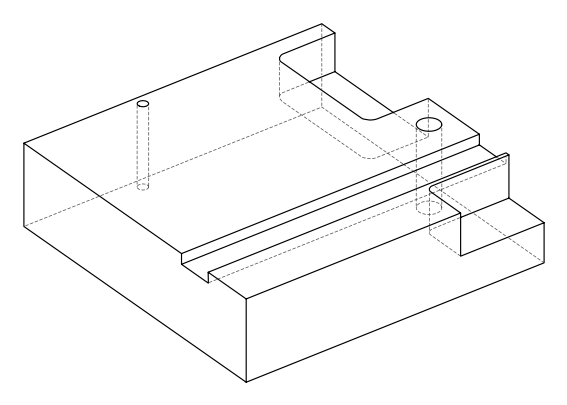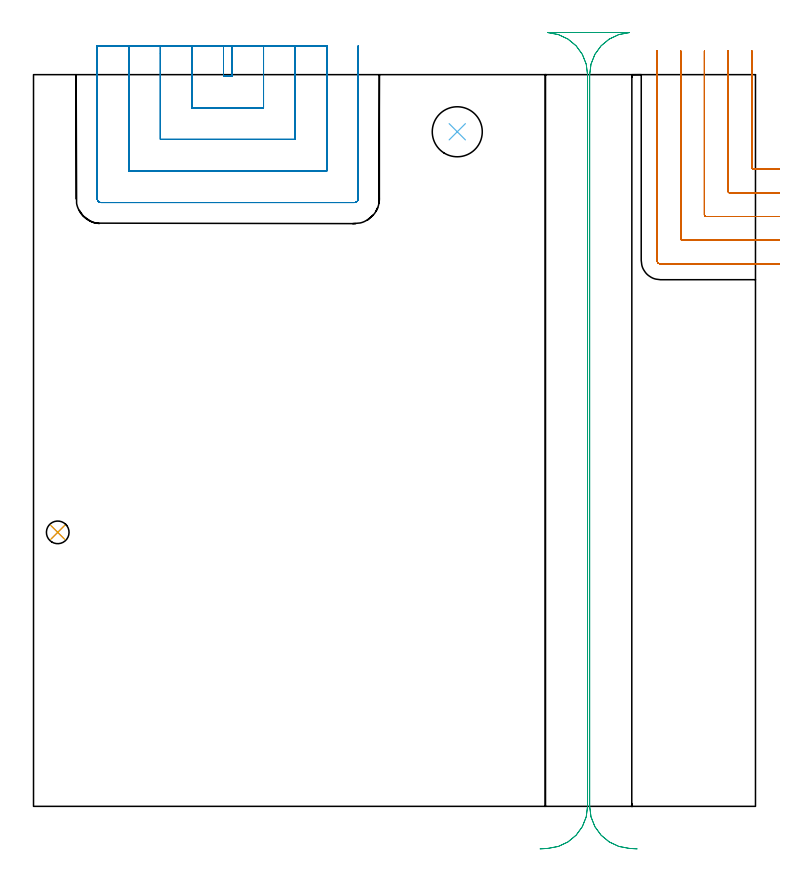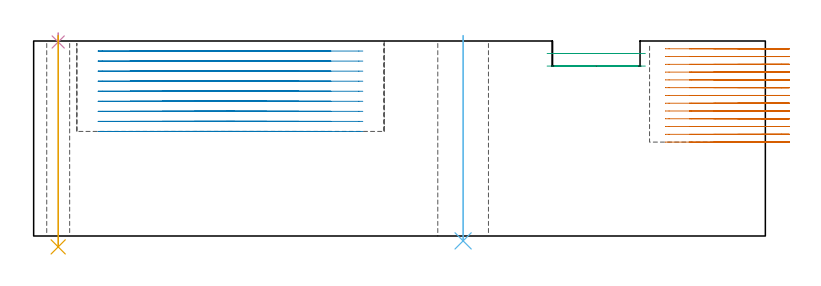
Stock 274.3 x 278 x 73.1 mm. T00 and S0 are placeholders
(PLAN: 6 operations, 5 tool changes, 35.8 min)
(1 MILL_CORNER_NOTCH_RECTANGULAR | CORNER_NOTCH_RECTANGULAR | NXT0201_011 | Follow Part, ap 3, ae 75% | 13.45 min | 127712 mm3)
(2 MILL_SLOT | SLOT_PARTIAL_RECTANGULAR | NXT0201_012 | Follow Part, ap 4, ae 75% | 18.95 min | 219740 mm3)
(3 MILL_RECTANGULAR_SLOT | SLOT_RECTANGULAR | UGT0201_004 | Follow Part, ap 8, ae 75% | 2.79 min | 85735 mm3)
(4 SPOT_DRILL | STEP1HOLE | NXT0321_9005460120000 | 0.03 min | 17 mm3)
(5 DRILL_THROUGH_HOLE_INTO_CENTER | STEP1HOLE | UGT0301_202 | 0.32 min | 4249 mm3)
(6 INDEXABLE_INSERT_DRILL_THROUGH_HOLE_FROM_SOLID | STEP1HOLE_1 | NXT0302_009 | 0.31 min | 20711 mm3)
(TOOL NXT0201_011 | ENDMILL 12mm [2P460-1200-NA 1630] | D12 FL38 Z6)
(TOOL NXT0201_012 | ENDMILL 16mm [2P460-1600-NA 1630] | D16 FL38 Z6)
(TOOL UGT0201_004 | End Mill 32 mm | D32 FL53 Z6)
(TOOL NXT0321_9005460120000 | NC Spot Drill, 142deg, 12mm, Carbide, Uncoated | D12 PA142 FL30 Z2)
(TOOL UGT0301_202 | Twist Drill 8.6 mm | D8.6 PA118 FL80 Z2)
(TOOL NXT0302_009 | Index. Insert Drill 19mm [880-D1900L25-05] | D19 PA176 FL95 Z2)
(OP 1 MILL_CORNER_NOTCH_RECTANGULAR)
G17 G21 G94 G90
T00 M6
G54
G17 G0 G90 X272.9 Y287. S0 M3
G43 Z83.1 H1
Z70.185
G94 G1 Y284. F250.
Y242.696 F500.
G3 X273.496 Y242.1 R0.6
G1 X280.3
X283.3 F250.
G0 Z83.1
X263.9 Y287.
Z70.185
G1 Y284.
Y233.697 F500.
G3 X264.497 Y233.1 R0.6
G1 X280.3
X283.3 F250.
G0 Z83.1
X254.9 Y287.
Z70.185
G1 Y284.
Y224.697 F500.
G3 X255.497 Y224.1 R0.6
G1 X280.3
X283.3 F250.
G0 Z83.1
X245.9 Y287.
Z70.185
G1 Y284.
Y215.697 F500.
G3 X246.497 Y215.1 R0.6
G1 X280.3
X283.3 F250.
G0 Z83.1
X236.9 Y287.
Z70.185
G1 Y284.
Y207.4 F500.
G3 X238.2 Y206.1 R1.3
G1 X280.3
X283.3 F250.
G0 Z83.1
X272.9 Y287.
Z67.269
G1 Y284.
Y242.696 F500.
G3 X273.496 Y242.1 R0.6
G1 X280.3
X283.3 F250.
G0 Z83.1
X263.9 Y287.
Z67.269
G1 Y284.
Y233.697 F500.
G3 X264.497 Y233.1 R0.6
G1 X280.3
X283.3 F250.
G0 Z83.1
X254.9 Y287.
Z67.269
G1 Y284.
Y224.697 F500.
G3 X255.497 Y224.1 R0.6
G1 X280.3
X283.3 F250.
G0 Z83.1
X245.9 Y287.
Z67.269
G1 Y284.
Y215.697 F500.
G3 X246.497 Y215.1 R0.6
G1 X280.3
X283.3 F250.
G0 Z83.1
X236.9 Y287.
Z67.269
G1 Y284.
Y207.4 F500.
G3 X238.2 Y206.1 R1.3
G1 X280.3
X283.3 F250.
G0 Z83.1
X272.9 Y287.
Z64.354
G1 Y284.
Y242.696 F500.
G3 X273.496 Y242.1 R0.6
G1 X280.3
X283.3 F250.
G0 Z83.1
X263.9 Y287.
Z64.354
G1 Y284.
Y233.697 F500.
G3 X264.497 Y233.1 R0.6
G1 X280.3
X283.3 F250.
G0 Z83.1
X254.9 Y287.
Z64.354
G1 Y284.
Y224.697 F500.
G3 X255.497 Y224.1 R0.6
G1 X280.3
X283.3 F250.
G0 Z83.1
X245.9 Y287.
Z64.354
G1 Y284.
Y215.697 F500.
G3 X246.497 Y215.1 R0.6
G1 X280.3
X283.3 F250.
G0 Z83.1
X236.9 Y287.
Z64.354
G1 Y284.
Y207.4 F500.
G3 X238.2 Y206.1 R1.3
G1 X280.3
X283.3 F250.
G0 Z83.1
X272.9 Y287.
Z61.438
G1 Y284.
Y242.696 F500.
G3 X273.496 Y242.1 R0.6
G1 X280.3
X283.3 F250.
G0 Z83.1
X263.9 Y287.
Z61.438
G1 Y284.
Y233.697 F500.
G3 X264.497 Y233.1 R0.6
G1 X280.3
X283.3 F250.
G0 Z83.1
X254.9 Y287.
Z61.438
G1 Y284.
Y224.697 F500.
G3 X255.497 Y224.1 R0.6
G1 X280.3
X283.3 F250.
G0 Z83.1
X245.9 Y287.
Z61.438
G1 Y284.
Y215.697 F500.
G3 X246.497 Y215.1 R0.6
G1 X280.3
X283.3 F250.
G0 Z83.1
X236.9 Y287.
Z61.438
G1 Y284.
Y207.4 F500.
G3 X238.2 Y206.1 R1.3
G1 X280.3
X283.3 F250.
G0 Z83.1
X272.9 Y287.
Z58.523
G1 Y284.
Y242.696 F500.
G3 X273.496 Y242.1 R0.6
G1 X280.3
X283.3 F250.
G0 Z83.1
X263.9 Y287.
Z58.523
G1 Y284.
Y233.697 F500.
G3 X264.497 Y233.1 R0.6
G1 X280.3
X283.3 F250.
G0 Z83.1
X254.9 Y287.
Z58.523
G1 Y284.
Y224.697 F500.
G3 X255.497 Y224.1 R0.6
G1 X280.3
X283.3 F250.
G0 Z83.1
X245.9 Y287.
Z58.523
G1 Y284.
Y215.697 F500.
G3 X246.497 Y215.1 R0.6
G1 X280.3
X283.3 F250.
G0 Z83.1
X236.9 Y287.
Z58.523
G1 Y284.
Y207.4 F500.
G3 X238.2 Y206.1 R1.3
G1 X280.3
X283.3 F250.
G0 Z83.1
X272.9 Y287.
Z55.608
G1 Y284.
Y242.696 F500.
G3 X273.496 Y242.1 R0.6
G1 X280.3
X283.3 F250.
G0 Z83.1
X263.9 Y287.
Z55.608
G1 Y284.
Y233.697 F500.
G3 X264.497 Y233.1 R0.6
G1 X280.3
X283.3 F250.
G0 Z83.1
X254.9 Y287.
Z55.608
G1 Y284.
Y224.697 F500.
G3 X255.497 Y224.1 R0.6
G1 X280.3
X283.3 F250.
G0 Z83.1
X245.9 Y287.
Z55.608
G1 Y284.
Y215.697 F500.
G3 X246.497 Y215.1 R0.6
G1 X280.3
X283.3 F250.
G0 Z83.1
X236.9 Y287.
Z55.608
G1 Y284.
Y207.4 F500.
G3 X238.2 Y206.1 R1.3
G1 X280.3
X283.3 F250.
G0 Z83.1
X272.9 Y287.
Z52.692
G1 Y284.
Y242.696 F500.
G3 X273.496 Y242.1 R0.6
G1 X280.3
X283.3 F250.
G0 Z83.1
X263.9 Y287.
Z52.692
G1 Y284.
Y233.697 F500.
G3 X264.497 Y233.1 R0.6
G1 X280.3
X283.3 F250.
G0 Z83.1
X254.9 Y287.
Z52.692
G1 Y284.
Y224.697 F500.
G3 X255.497 Y224.1 R0.6
G1 X280.3
X283.3 F250.
G0 Z83.1
X245.9 Y287.
Z52.692
G1 Y284.
Y215.697 F500.
G3 X246.497 Y215.1 R0.6
G1 X280.3
X283.3 F250.
G0 Z83.1
X236.9 Y287.
Z52.692
G1 Y284.
Y207.4 F500.
G3 X238.2 Y206.1 R1.3
G1 X280.3
X283.3 F250.
G0 Z83.1
X272.9 Y287.
Z49.777
G1 Y284.
Y242.696 F500.
G3 X273.496 Y242.1 R0.6
G1 X280.3
X283.3 F250.
G0 Z83.1
X263.9 Y287.
Z49.777
G1 Y284.
Y233.697 F500.
G3 X264.497 Y233.1 R0.6
G1 X280.3
X283.3 F250.
G0 Z83.1
X254.9 Y287.
Z49.777
G1 Y284.
Y224.697 F500.
G3 X255.497 Y224.1 R0.6
G1 X280.3
X283.3 F250.
G0 Z83.1
X245.9 Y287.
Z49.777
G1 Y284.
Y215.697 F500.
G3 X246.497 Y215.1 R0.6
G1 X280.3
X283.3 F250.
G0 Z83.1
X236.9 Y287.
Z49.777
G1 Y284.
Y207.4 F500.
G3 X238.2 Y206.1 R1.3
G1 X280.3
X283.3 F250.
G0 Z83.1
X272.9 Y287.
Z46.862
G1 Y284.
Y242.696 F500.
G3 X273.496 Y242.1 R0.6
G1 X280.3
X283.3 F250.
G0 Z83.1
X263.9 Y287.
Z46.862
G1 Y284.
Y233.697 F500.
G3 X264.497 Y233.1 R0.6
G1 X280.3
X283.3 F250.
G0 Z83.1
X254.9 Y287.
Z46.862
G1 Y284.
Y224.697 F500.
G3 X255.497 Y224.1 R0.6
G1 X280.3
X283.3 F250.
G0 Z83.1
X245.9 Y287.
Z46.862
G1 Y284.
Y215.697 F500.
G3 X246.497 Y215.1 R0.6
G1 X280.3
X283.3 F250.
G0 Z83.1
X236.9 Y287.
Z46.862
G1 Y284.
Y207.4 F500.
G3 X238.2 Y206.1 R1.3
G1 X280.3
X283.3 F250.
G0 Z83.1
X272.9 Y287.
Z43.946
G1 Y284.
Y242.696 F500.
G3 X273.496 Y242.1 R0.6
G1 X280.3
X283.3 F250.
G0 Z83.1
X263.9 Y287.
Z43.946
G1 Y284.
Y233.697 F500.
G3 X264.497 Y233.1 R0.6
G1 X280.3
X283.3 F250.
G0 Z83.1
X254.9 Y287.
Z43.946
G1 Y284.
Y224.697 F500.
G3 X255.497 Y224.1 R0.6
G1 X280.3
X283.3 F250.
G0 Z83.1
X245.9 Y287.
Z43.946
G1 Y284.
Y215.697 F500.
G3 X246.497 Y215.1 R0.6
G1 X280.3
X283.3 F250.
G0 Z83.1
X236.9 Y287.
Z43.946
G1 Y284.
Y207.4 F500.
G3 X238.2 Y206.1 R1.3
G1 X280.3
X283.3 F250.
G0 Z83.1
X272.9 Y287.
Z41.031
G1 Y284.
Y242.696 F500.
G3 X273.496 Y242.1 R0.6
G1 X280.3
X283.3 F250.
G0 Z83.1
X263.9 Y287.
Z41.031
G1 Y284.
Y233.697 F500.
G3 X264.497 Y233.1 R0.6
G1 X280.3
X283.3 F250.
G0 Z83.1
X254.9 Y287.
Z41.031
G1 Y284.
Y224.697 F500.
G3 X255.497 Y224.1 R0.6
G1 X280.3
X283.3 F250.
G0 Z83.1
X245.9 Y287.
Z41.031
G1 Y284.
Y215.697 F500.
G3 X246.497 Y215.1 R0.6
G1 X280.3
X283.3 F250.
G0 Z83.1
X236.9 Y287.
Z41.031
G1 Y284.
Y207.4 F500.
G3 X238.2 Y206.1 R1.3
G1 X280.3
X283.3 F250.
G0 Z83.1
X272.9 Y287.
Z38.115
G1 Y284.
Y242.696 F500.
G3 X273.496 Y242.1 R0.6
G1 X280.3
X283.3 F250.
G0 Z83.1
X263.9 Y287.
Z38.115
G1 Y284.
Y233.697 F500.
G3 X264.497 Y233.1 R0.6
G1 X280.3
X283.3 F250.
G0 Z83.1
X254.9 Y287.
Z38.115
G1 Y284.
Y224.697 F500.
G3 X255.497 Y224.1 R0.6
G1 X280.3
X283.3 F250.
G0 Z83.1
X245.9 Y287.
Z38.115
G1 Y284.
Y215.697 F500.
G3 X246.497 Y215.1 R0.6
G1 X280.3
X283.3 F250.
G0 Z83.1
X236.9 Y287.
Z38.115
G1 Y284.
Y207.4 F500.
G3 X238.2 Y206.1 R1.3
G1 X280.3
X283.3 F250.
G0 Z83.1
X272.9 Y287.
Z35.2
G1 Y284.
Y242.696 F500.
G3 X273.496 Y242.1 R0.6
G1 X280.3
X283.3 F250.
G0 Z83.1
X263.9 Y287.
Z35.2
G1 Y284.
Y233.697 F500.
G3 X264.497 Y233.1 R0.6
G1 X280.3
X283.3 F250.
G0 Z83.1
X254.9 Y287.
Z35.2
G1 Y284.
Y224.697 F500.
G3 X255.497 Y224.1 R0.6
G1 X280.3
X283.3 F250.
G0 Z83.1
X245.9 Y287.
Z35.2
G1 Y284.
Y215.697 F500.
G3 X246.497 Y215.1 R0.6
G1 X280.3
X283.3 F250.
G0 Z83.1
X236.9 Y287.
Z35.2
G1 Y284.
Y207.4 F500.
G3 X238.2 Y206.1 R1.3
G1 X280.3
X283.3 F250.
G0 Z83.1
M5
M2
(OP 2 MILL_SLOT)
G17 G21 G94 G90
T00 M6
G54
G17 G0 G90 X72.2 Y289. S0 M3
G43 Z83.1 H1
Z69.333
G94 G1 Y286. F250.
Y277.4 F500.
X75.4
Y286.
Y289. F250.
X60.2
Y286.
Y265.4 F500.
X87.4
Y286.
Y289. F250.
X48.2
Y286.
Y253.4 F500.
X99.4
Y286.
Y289. F250.
X36.2
Y286.
Y241.4 F500.
X111.4
Y286.
Y289. F250.
X24.2
Y286.
Y230.9 F500.
G3 X25.7 Y229.4 R1.5
G1 X121.9
G3 X123.4 Y230.9 R1.5
G1 Y286.
Y289. F250.
G0 X72.2 Z65.567
G1 Y286.
Y277.4 F500.
X75.4
Y286.
Y289. F250.
X60.2
Y286.
Y265.4 F500.
X87.4
Y286.
Y289. F250.
X48.2
Y286.
Y253.4 F500.
X99.4
Y286.
Y289. F250.
X36.2
Y286.
Y241.4 F500.
X111.4
Y286.
Y289. F250.
X24.2
Y286.
Y230.9 F500.
G3 X25.7 Y229.4 R1.5
G1 X121.9
G3 X123.4 Y230.9 R1.5
G1 Y286.
Y289. F250.
G0 X72.2 Z61.8
G1 Y286.
Y277.4 F500.
X75.4
Y286.
Y289. F250.
X60.2
Y286.
Y265.4 F500.
X87.4
Y286.
Y289. F250.
X48.2
Y286.
Y253.4 F500.
X99.4
Y286.
Y289. F250.
X36.2
Y286.
Y241.4 F500.
X111.4
Y286.
Y289. F250.
X24.2
Y286.
Y230.9 F500.
G3 X25.7 Y229.4 R1.5
G1 X121.9
G3 X123.4 Y230.9 R1.5
G1 Y286.
Y289. F250.
G0 X72.2 Z58.033
G1 Y286.
Y277.4 F500.
X75.4
Y286.
Y289. F250.
X60.2
Y286.
Y265.4 F500.
X87.4
Y286.
Y289. F250.
X48.2
Y286.
Y253.4 F500.
X99.4
Y286.
Y289. F250.
X36.2
Y286.
Y241.4 F500.
X111.4
Y286.
Y289. F250.
X24.2
Y286.
Y230.9 F500.
G3 X25.7 Y229.4 R1.5
G1 X121.9
G3 X123.4 Y230.9 R1.5
G1 Y286.
Y289. F250.
G0 X72.2 Z54.267
G1 Y286.
Y277.4 F500.
X75.4
Y286.
Y289. F250.
X60.2
Y286.
Y265.4 F500.
X87.4
Y286.
Y289. F250.
X48.2
Y286.
Y253.4 F500.
X99.4
Y286.
Y289. F250.
X36.2
Y286.
Y241.4 F500.
X111.4
Y286.
Y289. F250.
X24.2
Y286.
Y230.9 F500.
G3 X25.7 Y229.4 R1.5
G1 X121.9
G3 X123.4 Y230.9 R1.5
G1 Y286.
Y289. F250.
G0 X72.2 Z50.5
G1 Y286.
Y277.4 F500.
X75.4
Y286.
Y289. F250.
X60.2
Y286.
Y265.4 F500.
X87.4
Y286.
Y289. F250.
X48.2
Y286.
Y253.4 F500.
X99.4
Y286.
Y289. F250.
X36.2
Y286.
Y241.4 F500.
X111.4
Y286.
Y289. F250.
X24.2
Y286.
Y230.9 F500.
G3 X25.7 Y229.4 R1.5
G1 X121.9
G3 X123.4 Y230.9 R1.5
G1 Y286.
Y289. F250.
G0 X72.2 Z46.733
G1 Y286.
Y277.4 F500.
X75.4
Y286.
Y289. F250.
X60.2
Y286.
Y265.4 F500.
X87.4
Y286.
Y289. F250.
X48.2
Y286.
Y253.4 F500.
X99.4
Y286.
Y289. F250.
X36.2
Y286.
Y241.4 F500.
X111.4
Y286.
Y289. F250.
X24.2
Y286.
Y230.9 F500.
G3 X25.7 Y229.4 R1.5
G1 X121.9
G3 X123.4 Y230.9 R1.5
G1 Y286.
Y289. F250.
G0 X72.2 Z42.967
G1 Y286.
Y277.4 F500.
X75.4
Y286.
Y289. F250.
X60.2
Y286.
Y265.4 F500.
X87.4
Y286.
Y289. F250.
X48.2
Y286.
Y253.4 F500.
X99.4
Y286.
Y289. F250.
X36.2
Y286.
Y241.4 F500.
X111.4
Y286.
Y289. F250.
X24.2
Y286.
Y230.9 F500.
G3 X25.7 Y229.4 R1.5
G1 X121.9
G3 X123.4 Y230.9 R1.5
G1 Y286.
Y289. F250.
G0 X72.2 Z39.2
G1 Y286.
Y277.4 F500.
X75.4
Y286.
Y289. F250.
X60.2
Y286.
Y265.4 F500.
X87.4
Y286.
Y289. F250.
X48.2
Y286.
Y253.4 F500.
X99.4
Y286.
Y289. F250.
X36.2
Y286.
Y241.4 F500.
X111.4
Y286.
Y289. F250.
X24.2
Y286.
Y230.9 F500.
G3 X25.7 Y229.4 R1.5
G1 X121.9
G3 X123.4 Y230.9 R1.5
G1 Y286.
Y289. F250.
G0 Z83.1
M5
M2
(OP 3 MILL_RECTANGULAR_SLOT)
G17 G21 G94 G90
T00 M6
G54
G17 G0 G90 X229.315 Y-16.154 S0 M3
G43 Z83.1 H0
Z68.4
G94 G1 X226.321 Y-15.97 F250.
G2 X211.3 Y0. R16. F500.
G1 Y278.
G2 X226.321 Y293.97 R16.
G1 Y294.
X195.479
Y293.97
G2 X210.5 Y278. R16.
G1 Y0.
G2 X195.479 Y-15.97 R16.
G1 X192.485 Y-16.154 F250.
G0 X229.315 Z63.7
G1 X226.321 Y-15.97
G2 X211.3 Y0. R16. F500.
G1 Y278.
G2 X226.321 Y293.97 R16.
G1 Y294.
X195.479
Y293.97
G2 X210.5 Y278. R16.
G1 Y0.
G2 X195.479 Y-15.97 R16.
G1 X192.485 Y-16.154 F250.
G0 Z83.1
M5
M2
(OP 4 SPOT_DRILL)
G17 G21 G94 G90
T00 M6
G54
G17 G0 G90 X9.2 Y104.1 S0 M3
G43 Z83.1 H0
G94 G81 G98 Z72.73 F250. R76.1
G80
M5
M2
(OP 5 DRILL_THROUGH_HOLE_INTO_CENTER)
G17 G21 G94 G90
T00 M6
G54
G17 G0 G90 X9.2 Y104.1 S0 M3
G43 Z83.1 H0
G94 G73 G98 Z-4.084 F250. Q8.576 R75.1
G80
M5
M2
(OP 6 INDEXABLE_INSERT_DRILL_THROUGH_HOLE_FROM_SOLID)
G17 G21 G94 G90
T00 M6
G54
G17 G0 G90 X161. Y256.3 S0 M3
G43 Z83.1 H1
G94 G81 G98 Z-1.832 F250. R75.1
G80
M5
M2
